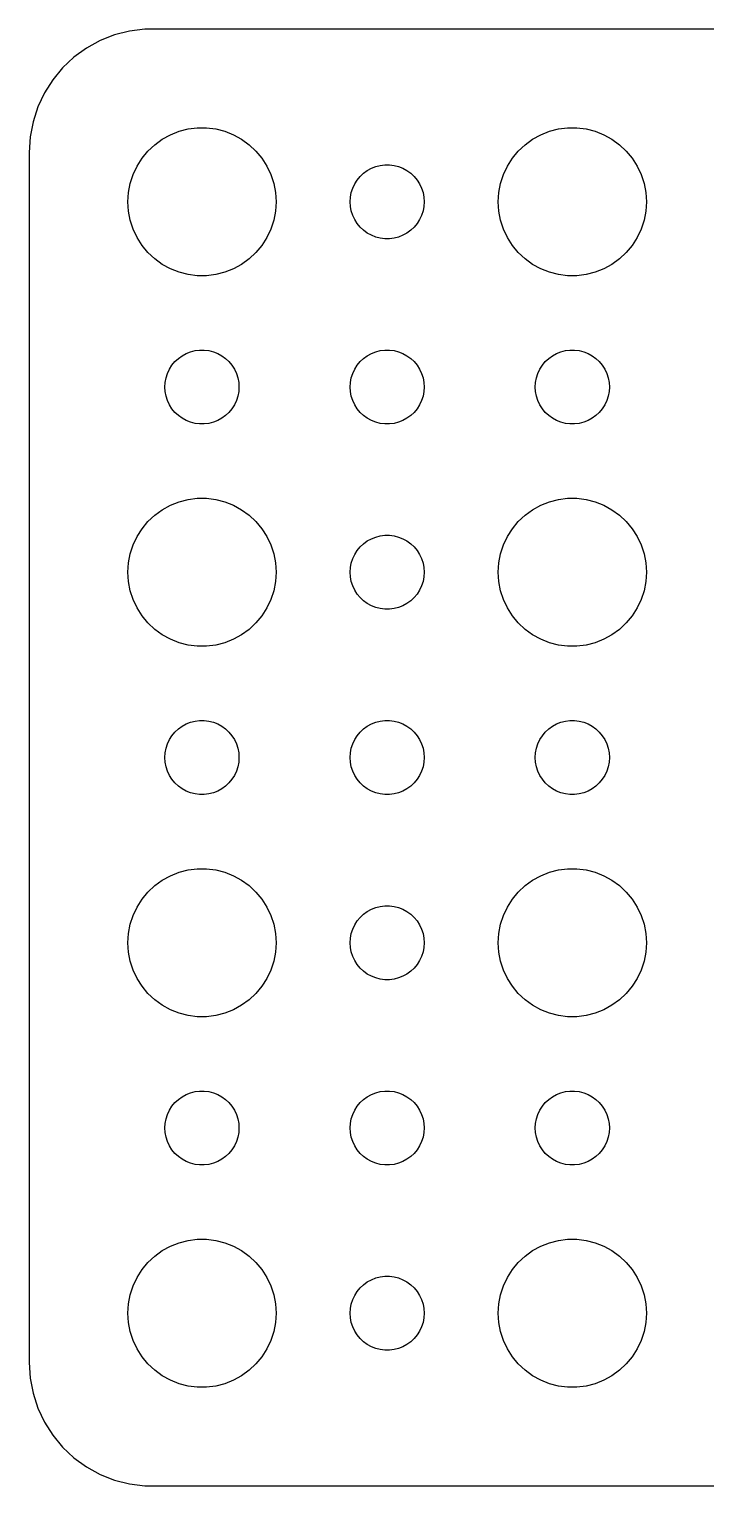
# Model space of a CAD drawing. Header units: metres. Extents: x -29.5 to 29.5, y -29.5 to 29.5.
# Drawn here: x -29.5 to -2.1, y -29.5 to 29.5 of the extents above; entities that cross this region are included whole.
import ezdxf

# ---------------------------------------------------------------- set-up
doc = ezdxf.new("R2010")
doc.units = ezdxf.units.M

msp = doc.modelspace()

# ---------------------------------------------------------------- linework, layer by layer
for p, q in [((-24.8139, 29.4901), (-25.4369, 29.4114)), ((24.8139, 29.4901), (-24.8139, 29.4901)), ((-26.6289, 29.0241), (-27.1791, 28.7216)), ((-26.0451, 29.2553), (-26.6289, 29.0241)), ((-25.4369, 29.4114), (-26.0451, 29.2553)), ((-27.6871, 28.3526), (-28.1448, 27.9227)), ((-27.1791, 28.7216), (-27.6871, 28.3526)), ((-28.1448, 27.9227), (-28.5451, 27.4389)), ((-28.5451, 27.4389), (-28.8815, 26.9088)), ((-28.8815, 26.9088), (-29.1489, 26.3406)), ((-29.1489, 26.3406), (-29.3429, 25.7434)), ((-29.3429, 25.7434), (-29.4606, 25.1267)), ((-23.427, 25.3532), (-23.0621, 25.4469)), ((-23.0621, 25.4469), (-22.6884, 25.4941)), ((-22.6884, 25.4941), (-22.3116, 25.4941)), ((-22.3116, 25.4941), (-21.9379, 25.4469)), ((-21.9379, 25.4469), (-21.5729, 25.3532)), ((-8.42705, 25.3532), (-8.06213, 25.4469)), ((-8.06213, 25.4469), (-7.68837, 25.4941)), ((-7.68837, 25.4941), (-7.31161, 25.4941)), ((-7.31161, 25.4941), (-6.93785, 25.4469)), ((-6.93785, 25.4469), (-6.57294, 25.3532)), ((-29.4606, 25.1267), (-29.5, 24.5)), ((-24.6869, 24.5536), (-24.4123, 24.8115)), ((-24.4123, 24.8115), (-24.1075, 25.033)), ((-24.1075, 25.033), (-23.7773, 25.2145)), ((-23.7773, 25.2145), (-23.427, 25.3532)), ((-21.5729, 25.3532), (-21.2227, 25.2145)), ((-21.2227, 25.2145), (-20.8925, 25.033)), ((-20.8925, 25.033), (-20.5877, 24.8115)), ((-20.5877, 24.8115), (-20.3131, 24.5536)), ((-9.6869, 24.5536), (-9.41226, 24.8115)), ((-9.41226, 24.8115), (-9.10747, 25.033)), ((-9.10747, 25.033), (-8.77733, 25.2145)), ((-8.77733, 25.2145), (-8.42705, 25.3532)), ((-6.57294, 25.3532), (-6.22266, 25.2145)), ((-6.22266, 25.2145), (-5.89252, 25.033)), ((-5.89252, 25.033), (-5.58772, 24.8115)), ((-5.58772, 24.8115), (-5.31308, 24.5536)), ((-29.5, 24.5), (-29.5, -24.5)), ((-25.1289, 23.9453), (-24.927, 24.2634)), ((-24.927, 24.2634), (-24.6869, 24.5536)), ((-20.3131, 24.5536), (-20.0729, 24.2634)), ((-20.0729, 24.2634), (-19.8711, 23.9453)), ((-10.1289, 23.9453), (-9.92705, 24.2634)), ((-9.92705, 24.2634), (-9.6869, 24.5536)), ((-5.31308, 24.5536), (-5.07294, 24.2634)), ((-5.07294, 24.2634), (-4.87108, 23.9453)), ((-25.4057, 23.2461), (-25.2893, 23.6044)), ((-25.2893, 23.6044), (-25.1289, 23.9453)), ((-19.8711, 23.9453), (-19.7107, 23.6044)), ((-19.7107, 23.6044), (-19.5942, 23.2461)), ((-16.0934, 23.5268), (-15.9561, 23.6558)), ((-15.9561, 23.6558), (-15.8037, 23.7665)), ((-15.8037, 23.7665), (-15.6387, 23.8572)), ((-15.6387, 23.8572), (-15.4635, 23.9266)), ((-15.4635, 23.9266), (-15.2811, 23.9734)), ((-15.2811, 23.9734), (-15.0942, 23.997)), ((-15.0942, 23.997), (-14.9058, 23.997)), ((-14.9058, 23.997), (-14.7189, 23.9734)), ((-14.7189, 23.9734), (-14.5365, 23.9266)), ((-14.5365, 23.9266), (-14.3613, 23.8572)), ((-14.3613, 23.8572), (-14.1963, 23.7665)), ((-14.1963, 23.7665), (-14.0439, 23.6558)), ((-14.0439, 23.6558), (-13.9065, 23.5268)), ((-10.4057, 23.2461), (-10.2893, 23.6044)), ((-10.2893, 23.6044), (-10.1289, 23.9453)), ((-4.87108, 23.9453), (-4.71066, 23.6044)), ((-4.71066, 23.6044), (-4.59424, 23.2461)), ((-25.4763, 22.876), (-25.4057, 23.2461)), ((-19.5942, 23.2461), (-19.5237, 22.876)), ((-16.4529, 22.873), (-16.3947, 23.0522)), ((-16.3947, 23.0522), (-16.3145, 23.2226)), ((-16.3145, 23.2226), (-16.2135, 23.3817)), ((-16.2135, 23.3817), (-16.0934, 23.5268)), ((-13.9065, 23.5268), (-13.7865, 23.3817)), ((-13.7865, 23.3817), (-13.6855, 23.2226)), ((-13.6855, 23.2226), (-13.6053, 23.0522)), ((-13.6053, 23.0522), (-13.5471, 22.873)), ((-10.4763, 22.876), (-10.4057, 23.2461)), ((-4.59424, 23.2461), (-4.52365, 22.876)), ((-25.5, 22.5), (-25.4763, 22.876)), ((-25.4763, 22.124), (-25.5, 22.5)), ((-19.5237, 22.876), (-19.5, 22.5)), ((-19.5, 22.5), (-19.5237, 22.124)), ((-16.5, 22.5), (-16.4882, 22.688)), ((-16.4882, 22.312), (-16.5, 22.5)), ((-16.4882, 22.688), (-16.4529, 22.873)), ((-13.5471, 22.873), (-13.5118, 22.688)), ((-13.5118, 22.688), (-13.5, 22.5)), ((-13.5, 22.5), (-13.5118, 22.312)), ((-10.5, 22.5), (-10.4763, 22.876)), ((-10.4763, 22.124), (-10.5, 22.5)), ((-4.52365, 22.876), (-4.5, 22.5)), ((-4.5, 22.5), (-4.52365, 22.124)), ((-25.4057, 21.7539), (-25.4763, 22.124)), ((-19.5237, 22.124), (-19.5942, 21.7539)), ((-16.4529, 22.127), (-16.4882, 22.312)), ((-16.3947, 21.9478), (-16.4529, 22.127)), ((-16.3145, 21.7774), (-16.3947, 21.9478)), ((-13.6053, 21.9478), (-13.6855, 21.7774)), ((-13.5471, 22.127), (-13.6053, 21.9478)), ((-13.5118, 22.312), (-13.5471, 22.127)), ((-10.4057, 21.7539), (-10.4763, 22.124)), ((-4.52365, 22.124), (-4.59424, 21.7539)), ((-25.2893, 21.3956), (-25.4057, 21.7539)), ((-25.1289, 21.0547), (-25.2893, 21.3956)), ((-19.7107, 21.3956), (-19.8711, 21.0547)), ((-19.5942, 21.7539), (-19.7107, 21.3956)), ((-16.2135, 21.6183), (-16.3145, 21.7774)), ((-16.0934, 21.4732), (-16.2135, 21.6183)), ((-15.9561, 21.3442), (-16.0934, 21.4732)), ((-15.8037, 21.2335), (-15.9561, 21.3442)), ((-15.6387, 21.1427), (-15.8037, 21.2335)), ((-14.1963, 21.2335), (-14.3613, 21.1427)), ((-14.0439, 21.3442), (-14.1963, 21.2335)), ((-13.9065, 21.4732), (-14.0439, 21.3442)), ((-13.7865, 21.6183), (-13.9065, 21.4732)), ((-13.6855, 21.7774), (-13.7865, 21.6183)), ((-10.2893, 21.3956), (-10.4057, 21.7539)), ((-10.1289, 21.0547), (-10.2893, 21.3956)), ((-4.71066, 21.3956), (-4.87108, 21.0547)), ((-4.59424, 21.7539), (-4.71066, 21.3956)), ((-24.927, 20.7366), (-25.1289, 21.0547)), ((-24.6869, 20.4464), (-24.927, 20.7366)), ((-20.0729, 20.7366), (-20.3131, 20.4464)), ((-19.8711, 21.0547), (-20.0729, 20.7366)), ((-15.4635, 21.0734), (-15.6387, 21.1427)), ((-15.2811, 21.0266), (-15.4635, 21.0734)), ((-15.0942, 21.003), (-15.2811, 21.0266)), ((-14.9058, 21.003), (-15.0942, 21.003)), ((-14.7189, 21.0266), (-14.9058, 21.003)), ((-14.5365, 21.0734), (-14.7189, 21.0266)), ((-14.3613, 21.1427), (-14.5365, 21.0734)), ((-9.92705, 20.7366), (-10.1289, 21.0547)), ((-9.6869, 20.4464), (-9.92705, 20.7366)), ((-5.07294, 20.7366), (-5.31308, 20.4464)), ((-4.87108, 21.0547), (-5.07294, 20.7366)), ((-24.4123, 20.1884), (-24.6869, 20.4464)), ((-24.1075, 19.967), (-24.4123, 20.1884)), ((-20.5877, 20.1884), (-20.8925, 19.967)), ((-20.3131, 20.4464), (-20.5877, 20.1884)), ((-9.41226, 20.1884), (-9.6869, 20.4464)), ((-9.10747, 19.967), (-9.41226, 20.1884)), ((-5.58772, 20.1884), (-5.89252, 19.967)), ((-5.31308, 20.4464), (-5.58772, 20.1884)), ((-23.7773, 19.7855), (-24.1075, 19.967)), ((-23.427, 19.6468), (-23.7773, 19.7855)), ((-23.0621, 19.5531), (-23.427, 19.6468)), ((-22.6884, 19.5059), (-23.0621, 19.5531)), ((-22.3116, 19.5059), (-22.6884, 19.5059)), ((-21.9379, 19.5531), (-22.3116, 19.5059)), ((-21.5729, 19.6468), (-21.9379, 19.5531)), ((-21.2227, 19.7855), (-21.5729, 19.6468)), ((-20.8925, 19.967), (-21.2227, 19.7855)), ((-8.77733, 19.7855), (-9.10747, 19.967)), ((-8.42705, 19.6468), (-8.77733, 19.7855)), ((-8.06213, 19.5531), (-8.42705, 19.6468)), ((-7.68837, 19.5059), (-8.06213, 19.5531)), ((-7.31161, 19.5059), (-7.68837, 19.5059)), ((-6.93785, 19.5531), (-7.31161, 19.5059)), ((-6.57294, 19.6468), (-6.93785, 19.5531)), ((-6.22266, 19.7855), (-6.57294, 19.6468)), ((-5.89252, 19.967), (-6.22266, 19.7855)), ((-23.7135, 15.8817), (-23.5934, 16.0268)), ((-23.5934, 16.0268), (-23.4561, 16.1558)), ((-23.4561, 16.1558), (-23.3037, 16.2665)), ((-23.3037, 16.2665), (-23.1387, 16.3572)), ((-23.1387, 16.3572), (-22.9635, 16.4266)), ((-22.9635, 16.4266), (-22.7811, 16.4734)), ((-22.7811, 16.4734), (-22.5942, 16.497)), ((-22.5942, 16.497), (-22.4058, 16.497)), ((-22.4058, 16.497), (-22.2189, 16.4734)), ((-22.2189, 16.4734), (-22.0365, 16.4266)), ((-22.0365, 16.4266), (-21.8613, 16.3572)), ((-21.8613, 16.3572), (-21.6963, 16.2665)), ((-21.6963, 16.2665), (-21.5439, 16.1558)), ((-21.5439, 16.1558), (-21.4065, 16.0268)), ((-21.4065, 16.0268), (-21.2865, 15.8817)), ((-16.2135, 15.8817), (-16.0934, 16.0268)), ((-16.0934, 16.0268), (-15.9561, 16.1558)), ((-15.9561, 16.1558), (-15.8037, 16.2665)), ((-15.8037, 16.2665), (-15.6387, 16.3572)), ((-15.6387, 16.3572), (-15.4635, 16.4266)), ((-15.4635, 16.4266), (-15.2811, 16.4734)), ((-15.2811, 16.4734), (-15.0942, 16.497)), ((-15.0942, 16.497), (-14.9058, 16.497)), ((-14.9058, 16.497), (-14.7189, 16.4734)), ((-14.7189, 16.4734), (-14.5365, 16.4266)), ((-14.5365, 16.4266), (-14.3613, 16.3572)), ((-14.3613, 16.3572), (-14.1963, 16.2665)), ((-14.1963, 16.2665), (-14.0439, 16.1558)), ((-14.0439, 16.1558), (-13.9065, 16.0268)), ((-13.9065, 16.0268), (-13.7865, 15.8817)), ((-8.71352, 15.8817), (-8.59344, 16.0268)), ((-8.59344, 16.0268), (-8.45613, 16.1558)), ((-8.45613, 16.1558), (-8.30373, 16.2665)), ((-8.30373, 16.2665), (-8.13866, 16.3572)), ((-8.13866, 16.3572), (-7.96352, 16.4266)), ((-7.96352, 16.4266), (-7.78107, 16.4734)), ((-7.78107, 16.4734), (-7.59418, 16.497)), ((-7.59418, 16.497), (-7.40581, 16.497)), ((-7.40581, 16.497), (-7.21892, 16.4734)), ((-7.21892, 16.4734), (-7.03647, 16.4266)), ((-7.03647, 16.4266), (-6.86133, 16.3572)), ((-6.86133, 16.3572), (-6.69626, 16.2665)), ((-6.69626, 16.2665), (-6.54385, 16.1558)), ((-6.54385, 16.1558), (-6.40654, 16.0268)), ((-6.40654, 16.0268), (-6.28647, 15.8817)), ((-23.9882, 15.188), (-23.9529, 15.373)), ((-23.9529, 15.373), (-23.8947, 15.5522)), ((-23.8947, 15.5522), (-23.8145, 15.7226)), ((-23.8145, 15.7226), (-23.7135, 15.8817)), ((-21.2865, 15.8817), (-21.1855, 15.7226)), ((-21.1855, 15.7226), (-21.1053, 15.5522)), ((-21.1053, 15.5522), (-21.0471, 15.373)), ((-21.0471, 15.373), (-21.0118, 15.188)), ((-16.4882, 15.188), (-16.4529, 15.373)), ((-16.4529, 15.373), (-16.3947, 15.5522)), ((-16.3947, 15.5522), (-16.3145, 15.7226)), ((-16.3145, 15.7226), (-16.2135, 15.8817)), ((-13.7865, 15.8817), (-13.6855, 15.7226)), ((-13.6855, 15.7226), (-13.6053, 15.5522)), ((-13.6053, 15.5522), (-13.5471, 15.373)), ((-13.5471, 15.373), (-13.5118, 15.188)), ((-8.98816, 15.188), (-8.95287, 15.373)), ((-8.95287, 15.373), (-8.89465, 15.5522)), ((-8.89465, 15.5522), (-8.81445, 15.7226)), ((-8.81445, 15.7226), (-8.71352, 15.8817)), ((-6.28647, 15.8817), (-6.18553, 15.7226)), ((-6.18553, 15.7226), (-6.10533, 15.5522)), ((-6.10533, 15.5522), (-6.04712, 15.373)), ((-6.04712, 15.373), (-6.01183, 15.188)), ((-24, 15), (-23.9882, 15.188)), ((-23.9882, 14.812), (-24, 15)), ((-23.9529, 14.627), (-23.9882, 14.812)), ((-21.0118, 14.812), (-21.0471, 14.627)), ((-21.0118, 15.188), (-21, 15)), ((-21, 15), (-21.0118, 14.812)), ((-16.5, 15), (-16.4882, 15.188)), ((-16.4882, 14.812), (-16.5, 15)), ((-16.4529, 14.627), (-16.4882, 14.812)), ((-13.5118, 14.812), (-13.5471, 14.627)), ((-13.5118, 15.188), (-13.5, 15)), ((-13.5, 15), (-13.5118, 14.812)), ((-9, 15), (-8.98816, 15.188)), ((-8.98816, 14.812), (-9, 15)), ((-8.95287, 14.627), (-8.98816, 14.812)), ((-6.01183, 14.812), (-6.04712, 14.627)), ((-6.01183, 15.188), (-6, 15)), ((-6, 15), (-6.01183, 14.812)), ((-23.8947, 14.4478), (-23.9529, 14.627)), ((-23.8145, 14.2774), (-23.8947, 14.4478)), ((-23.7135, 14.1183), (-23.8145, 14.2774)), ((-21.1855, 14.2774), (-21.2865, 14.1183)), ((-21.1053, 14.4478), (-21.1855, 14.2774)), ((-21.0471, 14.627), (-21.1053, 14.4478)), ((-16.3947, 14.4478), (-16.4529, 14.627)), ((-16.3145, 14.2774), (-16.3947, 14.4478)), ((-16.2135, 14.1183), (-16.3145, 14.2774)), ((-13.6855, 14.2774), (-13.7865, 14.1183)), ((-13.6053, 14.4478), (-13.6855, 14.2774)), ((-13.5471, 14.627), (-13.6053, 14.4478)), ((-8.89465, 14.4478), (-8.95287, 14.627)), ((-8.81445, 14.2774), (-8.89465, 14.4478)), ((-8.71352, 14.1183), (-8.81445, 14.2774)), ((-6.18553, 14.2774), (-6.28647, 14.1183)), ((-6.10533, 14.4478), (-6.18553, 14.2774)), ((-6.04712, 14.627), (-6.10533, 14.4478)), ((-23.5934, 13.9732), (-23.7135, 14.1183)), ((-23.4561, 13.8442), (-23.5934, 13.9732)), ((-23.3037, 13.7335), (-23.4561, 13.8442)), ((-23.1387, 13.6427), (-23.3037, 13.7335)), ((-22.9635, 13.5734), (-23.1387, 13.6427)), ((-22.7811, 13.5266), (-22.9635, 13.5734)), ((-22.0365, 13.5734), (-22.2189, 13.5266)), ((-21.8613, 13.6427), (-22.0365, 13.5734)), ((-21.6963, 13.7335), (-21.8613, 13.6427)), ((-21.5439, 13.8442), (-21.6963, 13.7335)), ((-21.4065, 13.9732), (-21.5439, 13.8442)), ((-21.2865, 14.1183), (-21.4065, 13.9732)), ((-16.0934, 13.9732), (-16.2135, 14.1183)), ((-15.9561, 13.8442), (-16.0934, 13.9732)), ((-15.8037, 13.7335), (-15.9561, 13.8442)), ((-15.6387, 13.6427), (-15.8037, 13.7335)), ((-15.4635, 13.5734), (-15.6387, 13.6427)), ((-15.2811, 13.5266), (-15.4635, 13.5734)), ((-14.5365, 13.5734), (-14.7189, 13.5266)), ((-14.3613, 13.6427), (-14.5365, 13.5734)), ((-14.1963, 13.7335), (-14.3613, 13.6427)), ((-14.0439, 13.8442), (-14.1963, 13.7335)), ((-13.9065, 13.9732), (-14.0439, 13.8442)), ((-13.7865, 14.1183), (-13.9065, 13.9732)), ((-8.59344, 13.9732), (-8.71352, 14.1183)), ((-8.45613, 13.8442), (-8.59344, 13.9732)), ((-8.30373, 13.7335), (-8.45613, 13.8442)), ((-8.13866, 13.6427), (-8.30373, 13.7335)), ((-7.96352, 13.5734), (-8.13866, 13.6427)), ((-7.78107, 13.5266), (-7.96352, 13.5734)), ((-7.03647, 13.5734), (-7.21892, 13.5266)), ((-6.86133, 13.6427), (-7.03647, 13.5734)), ((-6.69626, 13.7335), (-6.86133, 13.6427)), ((-6.54385, 13.8442), (-6.69626, 13.7335)), ((-6.40654, 13.9732), (-6.54385, 13.8442)), ((-6.28647, 14.1183), (-6.40654, 13.9732)), ((-22.5942, 13.5029), (-22.7811, 13.5266)), ((-22.4058, 13.5029), (-22.5942, 13.5029)), ((-22.2189, 13.5266), (-22.4058, 13.5029)), ((-15.0942, 13.5029), (-15.2811, 13.5266)), ((-14.9058, 13.5029), (-15.0942, 13.5029)), ((-14.7189, 13.5266), (-14.9058, 13.5029)), ((-7.59418, 13.5029), (-7.78107, 13.5266)), ((-7.40581, 13.5029), (-7.59418, 13.5029)), ((-7.21892, 13.5266), (-7.40581, 13.5029)), ((-24.4123, 9.81154), (-24.1075, 10.033)), ((-24.1075, 10.033), (-23.7773, 10.2145)), ((-23.7773, 10.2145), (-23.427, 10.3532)), ((-23.427, 10.3532), (-23.0621, 10.4469)), ((-23.0621, 10.4469), (-22.6884, 10.4941)), ((-22.6884, 10.4941), (-22.3116, 10.4941)), ((-22.3116, 10.4941), (-21.9379, 10.4469)), ((-21.9379, 10.4469), (-21.5729, 10.3532)), ((-21.5729, 10.3532), (-21.2227, 10.2145)), ((-21.2227, 10.2145), (-20.8925, 10.033)), ((-20.8925, 10.033), (-20.5877, 9.81154)), ((-9.41226, 9.81154), (-9.10747, 10.033)), ((-9.10747, 10.033), (-8.77733, 10.2145)), ((-8.77733, 10.2145), (-8.42705, 10.3532)), ((-8.42705, 10.3532), (-8.06213, 10.4469)), ((-8.06213, 10.4469), (-7.68837, 10.4941)), ((-7.68837, 10.4941), (-7.31161, 10.4941)), ((-7.31161, 10.4941), (-6.93785, 10.4469)), ((-6.93785, 10.4469), (-6.57294, 10.3532)), ((-6.57294, 10.3532), (-6.22266, 10.2145)), ((-6.22266, 10.2145), (-5.89252, 10.033)), ((-5.89252, 10.033), (-5.58772, 9.81154)), ((-24.927, 9.26335), (-24.6869, 9.55363)), ((-24.6869, 9.55363), (-24.4123, 9.81154)), ((-20.5877, 9.81154), (-20.3131, 9.55363)), ((-20.3131, 9.55363), (-20.0729, 9.26335)), ((-9.92705, 9.26335), (-9.6869, 9.55363)), ((-9.6869, 9.55363), (-9.41226, 9.81154)), ((-5.58772, 9.81154), (-5.31308, 9.55363)), ((-5.31308, 9.55363), (-5.07294, 9.26335)), ((-25.2893, 8.60437), (-25.1289, 8.94525)), ((-25.1289, 8.94525), (-24.927, 9.26335)), ((-20.0729, 9.26335), (-19.8711, 8.94525)), ((-19.8711, 8.94525), (-19.7107, 8.60437)), ((-15.8037, 8.76648), (-15.6387, 8.85724)), ((-15.6387, 8.85724), (-15.4635, 8.92657)), ((-15.4635, 8.92657), (-15.2811, 8.97342)), ((-15.2811, 8.97342), (-15.0942, 8.99704)), ((-15.0942, 8.99704), (-14.9058, 8.99704)), ((-14.9058, 8.99704), (-14.7189, 8.97342)), ((-14.7189, 8.97342), (-14.5365, 8.92657)), ((-14.5365, 8.92657), (-14.3613, 8.85724)), ((-14.3613, 8.85724), (-14.1963, 8.76648)), ((-10.2893, 8.60437), (-10.1289, 8.94525)), ((-10.1289, 8.94525), (-9.92705, 9.26335)), ((-5.07294, 9.26335), (-4.87108, 8.94525)), ((-4.87108, 8.94525), (-4.71066, 8.60437)), ((-25.4057, 8.24606), (-25.2893, 8.60437)), ((-19.7107, 8.60437), (-19.5942, 8.24606)), ((-16.3145, 8.22263), (-16.2135, 8.38167)), ((-16.2135, 8.38167), (-16.0934, 8.52681)), ((-16.0934, 8.52681), (-15.9561, 8.65576)), ((-15.9561, 8.65576), (-15.8037, 8.76648)), ((-14.1963, 8.76648), (-14.0439, 8.65576)), ((-14.0439, 8.65576), (-13.9065, 8.52681)), ((-13.9065, 8.52681), (-13.7865, 8.38167)), ((-13.7865, 8.38167), (-13.6855, 8.22263)), ((-10.4057, 8.24606), (-10.2893, 8.60437)), ((-4.71066, 8.60437), (-4.59424, 8.24606)), ((-25.5, 7.5), (-25.4763, 7.87599)), ((-25.4763, 7.87599), (-25.4057, 8.24606)), ((-19.5942, 8.24606), (-19.5237, 7.87599)), ((-19.5237, 7.87599), (-19.5, 7.5)), ((-16.5, 7.5), (-16.4882, 7.68799)), ((-16.4882, 7.68799), (-16.4529, 7.87303)), ((-16.4529, 7.87303), (-16.3947, 8.05219)), ((-16.3947, 8.05219), (-16.3145, 8.22263)), ((-13.6855, 8.22263), (-13.6053, 8.05219)), ((-13.6053, 8.05219), (-13.5471, 7.87303)), ((-13.5471, 7.87303), (-13.5118, 7.68799)), ((-13.5118, 7.68799), (-13.5, 7.5)), ((-10.5, 7.5), (-10.4763, 7.87599)), ((-10.4763, 7.87599), (-10.4057, 8.24606)), ((-4.59424, 8.24606), (-4.52365, 7.87599)), ((-4.52365, 7.87599), (-4.5, 7.5)), ((-25.4763, 7.12399), (-25.5, 7.5)), ((-25.4057, 6.75392), (-25.4763, 7.12399)), ((-19.5237, 7.12399), (-19.5942, 6.75392)), ((-19.5, 7.5), (-19.5237, 7.12399)), ((-16.4882, 7.312), (-16.5, 7.5)), ((-16.4529, 7.12695), (-16.4882, 7.312)), ((-16.3947, 6.9478), (-16.4529, 7.12695)), ((-13.5471, 7.12695), (-13.6053, 6.9478)), ((-13.5118, 7.312), (-13.5471, 7.12695)), ((-13.5, 7.5), (-13.5118, 7.312)), ((-10.4763, 7.12399), (-10.5, 7.5)), ((-10.4057, 6.75392), (-10.4763, 7.12399)), ((-4.52365, 7.12399), (-4.59424, 6.75392)), ((-4.5, 7.5), (-4.52365, 7.12399)), ((-25.2893, 6.39561), (-25.4057, 6.75392)), ((-19.5942, 6.75392), (-19.7107, 6.39561)), ((-16.3145, 6.77736), (-16.3947, 6.9478)), ((-16.2135, 6.61832), (-16.3145, 6.77736)), ((-16.0934, 6.47318), (-16.2135, 6.61832)), ((-13.7865, 6.61832), (-13.9065, 6.47318)), ((-13.6855, 6.77736), (-13.7865, 6.61832)), ((-13.6053, 6.9478), (-13.6855, 6.77736)), ((-10.2893, 6.39561), (-10.4057, 6.75392)), ((-4.59424, 6.75392), (-4.71066, 6.39561)), ((-25.1289, 6.05473), (-25.2893, 6.39561)), ((-24.927, 5.73663), (-25.1289, 6.05473)), ((-19.8711, 6.05473), (-20.0729, 5.73663)), ((-19.7107, 6.39561), (-19.8711, 6.05473)), ((-15.9561, 6.34422), (-16.0934, 6.47318)), ((-15.8037, 6.23351), (-15.9561, 6.34422)), ((-15.6387, 6.14275), (-15.8037, 6.23351)), ((-15.4635, 6.07341), (-15.6387, 6.14275)), ((-15.2811, 6.02657), (-15.4635, 6.07341)), ((-15.0942, 6.00294), (-15.2811, 6.02657)), ((-14.9058, 6.00294), (-15.0942, 6.00294)), ((-14.7189, 6.02657), (-14.9058, 6.00294)), ((-14.5365, 6.07341), (-14.7189, 6.02657)), ((-14.3613, 6.14275), (-14.5365, 6.07341)), ((-14.1963, 6.23351), (-14.3613, 6.14275)), ((-14.0439, 6.34422), (-14.1963, 6.23351)), ((-13.9065, 6.47318), (-14.0439, 6.34422)), ((-10.1289, 6.05473), (-10.2893, 6.39561)), ((-9.92705, 5.73663), (-10.1289, 6.05473)), ((-4.87108, 6.05473), (-5.07294, 5.73663)), ((-4.71066, 6.39561), (-4.87108, 6.05473)), ((-24.6869, 5.44635), (-24.927, 5.73663)), ((-24.4123, 5.18845), (-24.6869, 5.44635)), ((-20.3131, 5.44635), (-20.5877, 5.18845)), ((-20.0729, 5.73663), (-20.3131, 5.44635)), ((-9.6869, 5.44635), (-9.92705, 5.73663)), ((-9.41226, 5.18845), (-9.6869, 5.44635)), ((-5.31308, 5.44635), (-5.58772, 5.18845)), ((-5.07294, 5.73663), (-5.31308, 5.44635)), ((-24.1075, 4.96701), (-24.4123, 5.18845)), ((-23.7773, 4.78551), (-24.1075, 4.96701)), ((-23.427, 4.64682), (-23.7773, 4.78551)), ((-21.2227, 4.78551), (-21.5729, 4.64682)), ((-20.8925, 4.96701), (-21.2227, 4.78551)), ((-20.5877, 5.18845), (-20.8925, 4.96701)), ((-9.10747, 4.96701), (-9.41226, 5.18845)), ((-8.77733, 4.78551), (-9.10747, 4.96701)), ((-8.42705, 4.64682), (-8.77733, 4.78551)), ((-6.22266, 4.78551), (-6.57294, 4.64682)), ((-5.89252, 4.96701), (-6.22266, 4.78551)), ((-5.58772, 5.18845), (-5.89252, 4.96701)), ((-23.0621, 4.55313), (-23.427, 4.64682)), ((-22.6884, 4.50591), (-23.0621, 4.55313)), ((-22.3116, 4.50591), (-22.6884, 4.50591)), ((-21.9379, 4.55313), (-22.3116, 4.50591)), ((-21.5729, 4.64682), (-21.9379, 4.55313)), ((-8.06213, 4.55313), (-8.42705, 4.64682)), ((-7.68837, 4.50591), (-8.06213, 4.55313)), ((-7.31161, 4.50591), (-7.68837, 4.50591)), ((-6.93785, 4.55313), (-7.31161, 4.50591)), ((-6.57294, 4.64682), (-6.93785, 4.55313)), ((-23.4561, 1.15576), (-23.3037, 1.26648)), ((-23.3037, 1.26648), (-23.1387, 1.35724)), ((-23.1387, 1.35724), (-22.9635, 1.42657)), ((-22.9635, 1.42657), (-22.7811, 1.47342)), ((-22.7811, 1.47342), (-22.5942, 1.49704)), ((-22.5942, 1.49704), (-22.4058, 1.49704)), ((-22.4058, 1.49704), (-22.2189, 1.47342)), ((-22.2189, 1.47342), (-22.0365, 1.42657)), ((-22.0365, 1.42657), (-21.8613, 1.35724)), ((-21.8613, 1.35724), (-21.6963, 1.26648)), ((-21.6963, 1.26648), (-21.5439, 1.15576)), ((-15.9561, 1.15576), (-15.8037, 1.26648)), ((-15.8037, 1.26648), (-15.6387, 1.35724)), ((-15.6387, 1.35724), (-15.4635, 1.42657)), ((-15.4635, 1.42657), (-15.2811, 1.47342)), ((-15.2811, 1.47342), (-15.0942, 1.49704)), ((-15.0942, 1.49704), (-14.9058, 1.49704)), ((-14.9058, 1.49704), (-14.7189, 1.47342)), ((-14.7189, 1.47342), (-14.5365, 1.42657)), ((-14.5365, 1.42657), (-14.3613, 1.35724)), ((-14.3613, 1.35724), (-14.1963, 1.26648)), ((-14.1963, 1.26648), (-14.0439, 1.15576)), ((-8.45613, 1.15576), (-8.30373, 1.26648)), ((-8.30373, 1.26648), (-8.13866, 1.35724)), ((-8.13866, 1.35724), (-7.96352, 1.42657)), ((-7.96352, 1.42657), (-7.78107, 1.47342)), ((-7.78107, 1.47342), (-7.59418, 1.49704)), ((-7.59418, 1.49704), (-7.40581, 1.49704)), ((-7.40581, 1.49704), (-7.21892, 1.47342)), ((-7.21892, 1.47342), (-7.03647, 1.42657)), ((-7.03647, 1.42657), (-6.86133, 1.35724)), ((-6.86133, 1.35724), (-6.69626, 1.26648)), ((-6.69626, 1.26648), (-6.54385, 1.15576)), ((-23.8947, 0.552185), (-23.8145, 0.722626)), ((-23.8145, 0.722626), (-23.7135, 0.881668)), ((-23.7135, 0.881668), (-23.5934, 1.02681)), ((-23.5934, 1.02681), (-23.4561, 1.15576)), ((-21.5439, 1.15576), (-21.4065, 1.02681)), ((-21.4065, 1.02681), (-21.2865, 0.881668)), ((-21.2865, 0.881668), (-21.1855, 0.722626)), ((-21.1855, 0.722626), (-21.1053, 0.552185)), ((-16.3947, 0.552185), (-16.3145, 0.722626)), ((-16.3145, 0.722626), (-16.2135, 0.881668)), ((-16.2135, 0.881668), (-16.0934, 1.02681)), ((-16.0934, 1.02681), (-15.9561, 1.15576)), ((-14.0439, 1.15576), (-13.9065, 1.02681)), ((-13.9065, 1.02681), (-13.7865, 0.881668)), ((-13.7865, 0.881668), (-13.6855, 0.722626)), ((-13.6855, 0.722626), (-13.6053, 0.552185)), ((-8.89465, 0.552185), (-8.81445, 0.722626)), ((-8.81445, 0.722626), (-8.71352, 0.881668)), ((-8.71352, 0.881668), (-8.59344, 1.02681)), ((-8.59344, 1.02681), (-8.45613, 1.15576)), ((-6.54385, 1.15576), (-6.40654, 1.02681)), ((-6.40654, 1.02681), (-6.28647, 0.881668)), ((-6.28647, 0.881668), (-6.18553, 0.722626)), ((-6.18553, 0.722626), (-6.10533, 0.552185)), ((-24, 0), (-23.9882, 0.187988)), ((-23.9882, -0.187988), (-24, 0)), ((-23.9882, 0.187988), (-23.9529, 0.373032)), ((-23.9529, 0.373032), (-23.8947, 0.552185)), ((-21.1053, 0.552185), (-21.0471, 0.373032)), ((-21.0471, 0.373032), (-21.0118, 0.187988)), ((-21.0118, 0.187988), (-21, 0)), ((-21, 0), (-21.0118, -0.187988)), ((-16.5, 0), (-16.4882, 0.187988)), ((-16.4882, -0.187988), (-16.5, 0)), ((-16.4882, 0.187988), (-16.4529, 0.373032)), ((-16.4529, 0.373032), (-16.3947, 0.552185)), ((-13.6053, 0.552185), (-13.5471, 0.373032)), ((-13.5471, 0.373032), (-13.5118, 0.187988)), ((-13.5118, 0.187988), (-13.5, 0)), ((-13.5, 0), (-13.5118, -0.187988)), ((-9, 0), (-8.98816, 0.187988)), ((-8.98816, -0.187988), (-9, 0)), ((-8.98816, 0.187988), (-8.95287, 0.373032)), ((-8.95287, 0.373032), (-8.89465, 0.552185)), ((-6.10533, 0.552185), (-6.04712, 0.373032)), ((-6.04712, 0.373032), (-6.01183, 0.187988)), ((-6.01183, 0.187988), (-6, 0)), ((-6, 0), (-6.01183, -0.187988)), ((-23.9529, -0.373032), (-23.9882, -0.187988)), ((-23.8947, -0.552185), (-23.9529, -0.373032)), ((-23.8145, -0.722626), (-23.8947, -0.552185)), ((-21.1053, -0.552185), (-21.1855, -0.722626)), ((-21.0471, -0.373032), (-21.1053, -0.552185)), ((-21.0118, -0.187988), (-21.0471, -0.373032)), ((-16.4529, -0.373032), (-16.4882, -0.187988)), ((-16.3947, -0.552185), (-16.4529, -0.373032)), ((-16.3145, -0.722626), (-16.3947, -0.552185)), ((-13.6053, -0.552185), (-13.6855, -0.722626)), ((-13.5471, -0.373032), (-13.6053, -0.552185)), ((-13.5118, -0.187988), (-13.5471, -0.373032)), ((-8.95287, -0.373032), (-8.98816, -0.187988)), ((-8.89465, -0.552185), (-8.95287, -0.373032)), ((-8.81445, -0.722626), (-8.89465, -0.552185)), ((-6.10533, -0.552185), (-6.18553, -0.722626)), ((-6.04712, -0.373032), (-6.10533, -0.552185)), ((-6.01183, -0.187988), (-6.04712, -0.373032)), ((-23.7135, -0.881668), (-23.8145, -0.722626)), ((-23.5934, -1.02681), (-23.7135, -0.881668)), ((-23.4561, -1.15576), (-23.5934, -1.02681)), ((-23.3037, -1.26648), (-23.4561, -1.15576)), ((-21.5439, -1.15576), (-21.6963, -1.26648)), ((-21.4065, -1.02681), (-21.5439, -1.15576)), ((-21.2865, -0.881668), (-21.4065, -1.02681)), ((-21.1855, -0.722626), (-21.2865, -0.881668)), ((-16.2135, -0.881668), (-16.3145, -0.722626)), ((-16.0934, -1.02681), (-16.2135, -0.881668)), ((-15.9561, -1.15576), (-16.0934, -1.02681)), ((-15.8037, -1.26648), (-15.9561, -1.15576)), ((-14.0439, -1.15576), (-14.1963, -1.26648)), ((-13.9065, -1.02681), (-14.0439, -1.15576)), ((-13.7865, -0.881668), (-13.9065, -1.02681)), ((-13.6855, -0.722626), (-13.7865, -0.881668)), ((-8.71352, -0.881668), (-8.81445, -0.722626)), ((-8.59344, -1.02681), (-8.71352, -0.881668)), ((-8.45613, -1.15576), (-8.59344, -1.02681)), ((-8.30373, -1.26648), (-8.45613, -1.15576)), ((-6.54385, -1.15576), (-6.69626, -1.26648)), ((-6.40654, -1.02681), (-6.54385, -1.15576)), ((-6.28647, -0.881668), (-6.40654, -1.02681)), ((-6.18553, -0.722626), (-6.28647, -0.881668)), ((-23.1387, -1.35724), (-23.3037, -1.26648)), ((-22.9635, -1.42657), (-23.1387, -1.35724)), ((-22.7811, -1.47342), (-22.9635, -1.42657)), ((-22.5942, -1.49704), (-22.7811, -1.47342)), ((-22.4058, -1.49704), (-22.5942, -1.49704)), ((-22.2189, -1.47342), (-22.4058, -1.49704)), ((-22.0365, -1.42657), (-22.2189, -1.47342)), ((-21.8613, -1.35724), (-22.0365, -1.42657)), ((-21.6963, -1.26648), (-21.8613, -1.35724)), ((-15.6387, -1.35724), (-15.8037, -1.26648)), ((-15.4635, -1.42657), (-15.6387, -1.35724)), ((-15.2811, -1.47342), (-15.4635, -1.42657)), ((-15.0942, -1.49704), (-15.2811, -1.47342)), ((-14.9058, -1.49704), (-15.0942, -1.49704)), ((-14.7189, -1.47342), (-14.9058, -1.49704)), ((-14.5365, -1.42657), (-14.7189, -1.47342)), ((-14.3613, -1.35724), (-14.5365, -1.42657)), ((-14.1963, -1.26648), (-14.3613, -1.35724)), ((-8.13866, -1.35724), (-8.30373, -1.26648)), ((-7.96352, -1.42657), (-8.13866, -1.35724)), ((-7.78107, -1.47342), (-7.96352, -1.42657)), ((-7.59418, -1.49704), (-7.78107, -1.47342)), ((-7.40581, -1.49704), (-7.59418, -1.49704)), ((-7.21892, -1.47342), (-7.40581, -1.49704)), ((-7.03647, -1.42657), (-7.21892, -1.47342)), ((-6.86133, -1.35724), (-7.03647, -1.42657)), ((-6.69626, -1.26648), (-6.86133, -1.35724)), ((-23.7773, -4.78551), (-23.427, -4.64682)), ((-23.427, -4.64682), (-23.0621, -4.55313)), ((-23.0621, -4.55313), (-22.6884, -4.50591)), ((-22.6884, -4.50591), (-22.3116, -4.50591)), ((-22.3116, -4.50591), (-21.9379, -4.55313)), ((-21.9379, -4.55313), (-21.5729, -4.64682)), ((-21.5729, -4.64682), (-21.2227, -4.78551)), ((-8.77733, -4.78551), (-8.42705, -4.64682)), ((-8.42705, -4.64682), (-8.06213, -4.55313)), ((-8.06213, -4.55313), (-7.68837, -4.50591)), ((-7.68837, -4.50591), (-7.31161, -4.50591)), ((-7.31161, -4.50591), (-6.93785, -4.55313)), ((-6.93785, -4.55313), (-6.57294, -4.64682)), ((-6.57294, -4.64682), (-6.22266, -4.78551)), ((-24.6869, -5.44635), (-24.4123, -5.18845)), ((-24.4123, -5.18845), (-24.1075, -4.96701)), ((-24.1075, -4.96701), (-23.7773, -4.78551)), ((-21.2227, -4.78551), (-20.8925, -4.96701)), ((-20.8925, -4.96701), (-20.5877, -5.18845)), ((-20.5877, -5.18845), (-20.3131, -5.44635)), ((-9.6869, -5.44635), (-9.41226, -5.18845)), ((-9.41226, -5.18845), (-9.10747, -4.96701)), ((-9.10747, -4.96701), (-8.77733, -4.78551)), ((-6.22266, -4.78551), (-5.89252, -4.96701)), ((-5.89252, -4.96701), (-5.58772, -5.18845)), ((-5.58772, -5.18845), (-5.31308, -5.44635)), ((-25.1289, -6.05473), (-24.927, -5.73663)), ((-24.927, -5.73663), (-24.6869, -5.44635)), ((-20.3131, -5.44635), (-20.0729, -5.73663)), ((-20.0729, -5.73663), (-19.8711, -6.05473)), ((-10.1289, -6.05473), (-9.92705, -5.73663)), ((-9.92705, -5.73663), (-9.6869, -5.44635)), ((-5.31308, -5.44635), (-5.07294, -5.73663)), ((-5.07294, -5.73663), (-4.87108, -6.05473)), ((-25.4057, -6.75392), (-25.2893, -6.39561)), ((-25.2893, -6.39561), (-25.1289, -6.05473)), ((-19.8711, -6.05473), (-19.7107, -6.39561)), ((-19.7107, -6.39561), (-19.5942, -6.75392)), ((-16.2135, -6.61832), (-16.0934, -6.47318)), ((-16.0934, -6.47318), (-15.9561, -6.34422)), ((-15.9561, -6.34422), (-15.8037, -6.23351)), ((-15.8037, -6.23351), (-15.6387, -6.14275)), ((-15.6387, -6.14275), (-15.4635, -6.07341)), ((-15.4635, -6.07341), (-15.2811, -6.02657)), ((-15.2811, -6.02657), (-15.0942, -6.00294)), ((-15.0942, -6.00294), (-14.9058, -6.00294)), ((-14.9058, -6.00294), (-14.7189, -6.02657)), ((-14.7189, -6.02657), (-14.5365, -6.07341)), ((-14.5365, -6.07341), (-14.3613, -6.14275)), ((-14.3613, -6.14275), (-14.1963, -6.23351)), ((-14.1963, -6.23351), (-14.0439, -6.34422)), ((-14.0439, -6.34422), (-13.9065, -6.47318)), ((-13.9065, -6.47318), (-13.7865, -6.61832)), ((-10.4057, -6.75392), (-10.2893, -6.39561)), ((-10.2893, -6.39561), (-10.1289, -6.05473)), ((-4.87108, -6.05473), (-4.71066, -6.39561)), ((-4.71066, -6.39561), (-4.59424, -6.75392)), ((-25.4763, -7.12399), (-25.4057, -6.75392)), ((-19.5942, -6.75392), (-19.5237, -7.12399)), ((-16.4529, -7.12695), (-16.3947, -6.9478)), ((-16.3947, -6.9478), (-16.3145, -6.77736)), ((-16.3145, -6.77736), (-16.2135, -6.61832)), ((-13.7865, -6.61832), (-13.6855, -6.77736)), ((-13.6855, -6.77736), (-13.6053, -6.9478)), ((-13.6053, -6.9478), (-13.5471, -7.12695)), ((-10.4763, -7.12399), (-10.4057, -6.75392)), ((-4.59424, -6.75392), (-4.52365, -7.12399)), ((-25.5, -7.5), (-25.4763, -7.12399)), ((-25.4763, -7.87599), (-25.5, -7.5)), ((-19.5237, -7.12399), (-19.5, -7.5)), ((-19.5, -7.5), (-19.5237, -7.87599)), ((-16.5, -7.5), (-16.4882, -7.312)), ((-16.4882, -7.68799), (-16.5, -7.5)), ((-16.4882, -7.312), (-16.4529, -7.12695)), ((-13.5471, -7.12695), (-13.5118, -7.312)), ((-13.5118, -7.312), (-13.5, -7.5)), ((-13.5, -7.5), (-13.5118, -7.68799)), ((-10.5, -7.5), (-10.4763, -7.12399)), ((-10.4763, -7.87599), (-10.5, -7.5)), ((-4.52365, -7.12399), (-4.5, -7.5)), ((-4.5, -7.5), (-4.52365, -7.87599)), ((-25.4057, -8.24606), (-25.4763, -7.87599)), ((-25.2893, -8.60437), (-25.4057, -8.24606)), ((-19.5942, -8.24606), (-19.7107, -8.60437)), ((-19.5237, -7.87599), (-19.5942, -8.24606)), ((-16.4529, -7.87303), (-16.4882, -7.68799)), ((-16.3947, -8.05219), (-16.4529, -7.87303)), ((-16.3145, -8.22263), (-16.3947, -8.05219)), ((-16.2135, -8.38167), (-16.3145, -8.22263)), ((-13.6855, -8.22263), (-13.7865, -8.38167)), ((-13.6053, -8.05219), (-13.6855, -8.22263)), ((-13.5471, -7.87303), (-13.6053, -8.05219)), ((-13.5118, -7.68799), (-13.5471, -7.87303)), ((-10.4057, -8.24606), (-10.4763, -7.87599)), ((-10.2893, -8.60437), (-10.4057, -8.24606)), ((-4.59424, -8.24606), (-4.71066, -8.60437)), ((-4.52365, -7.87599), (-4.59424, -8.24606)), ((-25.1289, -8.94525), (-25.2893, -8.60437)), ((-19.7107, -8.60437), (-19.8711, -8.94525)), ((-16.0934, -8.52681), (-16.2135, -8.38167)), ((-15.9561, -8.65576), (-16.0934, -8.52681)), ((-15.8037, -8.76648), (-15.9561, -8.65576)), ((-15.6387, -8.85724), (-15.8037, -8.76648)), ((-14.1963, -8.76648), (-14.3613, -8.85724)), ((-14.0439, -8.65576), (-14.1963, -8.76648)), ((-13.9065, -8.52681), (-14.0439, -8.65576)), ((-13.7865, -8.38167), (-13.9065, -8.52681)), ((-10.1289, -8.94525), (-10.2893, -8.60437)), ((-4.71066, -8.60437), (-4.87108, -8.94525)), ((-24.927, -9.26335), (-25.1289, -8.94525)), ((-24.6869, -9.55363), (-24.927, -9.26335)), ((-20.0729, -9.26335), (-20.3131, -9.55363)), ((-19.8711, -8.94525), (-20.0729, -9.26335)), ((-15.4635, -8.92657), (-15.6387, -8.85724)), ((-15.2811, -8.97342), (-15.4635, -8.92657)), ((-15.0942, -8.99704), (-15.2811, -8.97342)), ((-14.9058, -8.99704), (-15.0942, -8.99704)), ((-14.7189, -8.97342), (-14.9058, -8.99704)), ((-14.5365, -8.92657), (-14.7189, -8.97342)), ((-14.3613, -8.85724), (-14.5365, -8.92657)), ((-9.92705, -9.26335), (-10.1289, -8.94525)), ((-9.6869, -9.55363), (-9.92705, -9.26335)), ((-5.07294, -9.26335), (-5.31308, -9.55363)), ((-4.87108, -8.94525), (-5.07294, -9.26335)), ((-24.4123, -9.81154), (-24.6869, -9.55363)), ((-24.1075, -10.033), (-24.4123, -9.81154)), ((-20.5877, -9.81154), (-20.8925, -10.033)), ((-20.3131, -9.55363), (-20.5877, -9.81154)), ((-9.41226, -9.81154), (-9.6869, -9.55363)), ((-9.10747, -10.033), (-9.41226, -9.81154)), ((-5.58772, -9.81154), (-5.89252, -10.033)), ((-5.31308, -9.55363), (-5.58772, -9.81154)), ((-23.7773, -10.2145), (-24.1075, -10.033)), ((-23.427, -10.3532), (-23.7773, -10.2145)), ((-23.0621, -10.4469), (-23.427, -10.3532)), ((-22.6884, -10.4941), (-23.0621, -10.4469)), ((-22.3116, -10.4941), (-22.6884, -10.4941)), ((-21.9379, -10.4469), (-22.3116, -10.4941)), ((-21.5729, -10.3532), (-21.9379, -10.4469)), ((-21.2227, -10.2145), (-21.5729, -10.3532)), ((-20.8925, -10.033), (-21.2227, -10.2145)), ((-8.77733, -10.2145), (-9.10747, -10.033)), ((-8.42705, -10.3532), (-8.77733, -10.2145)), ((-8.06213, -10.4469), (-8.42705, -10.3532)), ((-7.68837, -10.4941), (-8.06213, -10.4469)), ((-7.31161, -10.4941), (-7.68837, -10.4941)), ((-6.93785, -10.4469), (-7.31161, -10.4941)), ((-6.57294, -10.3532), (-6.93785, -10.4469)), ((-6.22266, -10.2145), (-6.57294, -10.3532)), ((-5.89252, -10.033), (-6.22266, -10.2145)), ((-22.9635, -13.5734), (-22.7811, -13.5266)), ((-22.7811, -13.5266), (-22.5942, -13.5029)), ((-22.5942, -13.5029), (-22.4058, -13.5029)), ((-22.4058, -13.5029), (-22.2189, -13.5266)), ((-22.2189, -13.5266), (-22.0365, -13.5734)), ((-15.4635, -13.5734), (-15.2811, -13.5266)), ((-15.2811, -13.5266), (-15.0942, -13.5029)), ((-15.0942, -13.5029), (-14.9058, -13.5029)), ((-14.9058, -13.5029), (-14.7189, -13.5266)), ((-14.7189, -13.5266), (-14.5365, -13.5734)), ((-7.96352, -13.5734), (-7.78107, -13.5266)), ((-7.78107, -13.5266), (-7.59418, -13.5029)), ((-7.59418, -13.5029), (-7.40581, -13.5029)), ((-7.40581, -13.5029), (-7.21892, -13.5266)), ((-7.21892, -13.5266), (-7.03647, -13.5734)), ((-23.8145, -14.2774), (-23.7135, -14.1183)), ((-23.7135, -14.1183), (-23.5934, -13.9732)), ((-23.5934, -13.9732), (-23.4561, -13.8442)), ((-23.4561, -13.8442), (-23.3037, -13.7335)), ((-23.3037, -13.7335), (-23.1387, -13.6427)), ((-23.1387, -13.6427), (-22.9635, -13.5734)), ((-22.0365, -13.5734), (-21.8613, -13.6427)), ((-21.8613, -13.6427), (-21.6963, -13.7335)), ((-21.6963, -13.7335), (-21.5439, -13.8442)), ((-21.5439, -13.8442), (-21.4065, -13.9732)), ((-21.4065, -13.9732), (-21.2865, -14.1183)), ((-21.2865, -14.1183), (-21.1855, -14.2774)), ((-16.3145, -14.2774), (-16.2135, -14.1183)), ((-16.2135, -14.1183), (-16.0934, -13.9732)), ((-16.0934, -13.9732), (-15.9561, -13.8442)), ((-15.9561, -13.8442), (-15.8037, -13.7335)), ((-15.8037, -13.7335), (-15.6387, -13.6427)), ((-15.6387, -13.6427), (-15.4635, -13.5734)), ((-14.5365, -13.5734), (-14.3613, -13.6427)), ((-14.3613, -13.6427), (-14.1963, -13.7335)), ((-14.1963, -13.7335), (-14.0439, -13.8442)), ((-14.0439, -13.8442), (-13.9065, -13.9732)), ((-13.9065, -13.9732), (-13.7865, -14.1183)), ((-13.7865, -14.1183), (-13.6855, -14.2774)), ((-8.81445, -14.2774), (-8.71352, -14.1183)), ((-8.71352, -14.1183), (-8.59344, -13.9732)), ((-8.59344, -13.9732), (-8.45613, -13.8442)), ((-8.45613, -13.8442), (-8.30373, -13.7335)), ((-8.30373, -13.7335), (-8.13866, -13.6427)), ((-8.13866, -13.6427), (-7.96352, -13.5734)), ((-7.03647, -13.5734), (-6.86133, -13.6427)), ((-6.86133, -13.6427), (-6.69626, -13.7335)), ((-6.69626, -13.7335), (-6.54385, -13.8442)), ((-6.54385, -13.8442), (-6.40654, -13.9732)), ((-6.40654, -13.9732), (-6.28647, -14.1183)), ((-6.28647, -14.1183), (-6.18553, -14.2774)), ((-23.9882, -14.812), (-23.9529, -14.627)), ((-23.9529, -14.627), (-23.8947, -14.4478)), ((-23.8947, -14.4478), (-23.8145, -14.2774)), ((-21.1855, -14.2774), (-21.1053, -14.4478)), ((-21.1053, -14.4478), (-21.0471, -14.627)), ((-21.0471, -14.627), (-21.0118, -14.812)), ((-16.4882, -14.812), (-16.4529, -14.627)), ((-16.4529, -14.627), (-16.3947, -14.4478)), ((-16.3947, -14.4478), (-16.3145, -14.2774)), ((-13.6855, -14.2774), (-13.6053, -14.4478)), ((-13.6053, -14.4478), (-13.5471, -14.627)), ((-13.5471, -14.627), (-13.5118, -14.812)), ((-8.98816, -14.812), (-8.95287, -14.627)), ((-8.95287, -14.627), (-8.89465, -14.4478)), ((-8.89465, -14.4478), (-8.81445, -14.2774)), ((-6.18553, -14.2774), (-6.10533, -14.4478)), ((-6.10533, -14.4478), (-6.04712, -14.627)), ((-6.04712, -14.627), (-6.01183, -14.812)), ((-24, -15), (-23.9882, -14.812)), ((-23.9882, -15.188), (-24, -15)), ((-23.9529, -15.373), (-23.9882, -15.188)), ((-21.0118, -15.188), (-21.0471, -15.373)), ((-21.0118, -14.812), (-21, -15)), ((-21, -15), (-21.0118, -15.188)), ((-16.5, -15), (-16.4882, -14.812)), ((-16.4882, -15.188), (-16.5, -15)), ((-16.4529, -15.373), (-16.4882, -15.188)), ((-13.5118, -15.188), (-13.5471, -15.373)), ((-13.5118, -14.812), (-13.5, -15)), ((-13.5, -15), (-13.5118, -15.188)), ((-9, -15), (-8.98816, -14.812)), ((-8.98816, -15.188), (-9, -15)), ((-8.95287, -15.373), (-8.98816, -15.188)), ((-6.01183, -15.188), (-6.04712, -15.373)), ((-6.01183, -14.812), (-6, -15)), ((-6, -15), (-6.01183, -15.188)), ((-23.8947, -15.5522), (-23.9529, -15.373)), ((-23.8145, -15.7226), (-23.8947, -15.5522)), ((-23.7135, -15.8817), (-23.8145, -15.7226)), ((-23.5934, -16.0268), (-23.7135, -15.8817)), ((-21.2865, -15.8817), (-21.4065, -16.0268)), ((-21.1855, -15.7226), (-21.2865, -15.8817)), ((-21.1053, -15.5522), (-21.1855, -15.7226)), ((-21.0471, -15.373), (-21.1053, -15.5522)), ((-16.3947, -15.5522), (-16.4529, -15.373)), ((-16.3145, -15.7226), (-16.3947, -15.5522)), ((-16.2135, -15.8817), (-16.3145, -15.7226)), ((-16.0934, -16.0268), (-16.2135, -15.8817)), ((-13.7865, -15.8817), (-13.9065, -16.0268)), ((-13.6855, -15.7226), (-13.7865, -15.8817)), ((-13.6053, -15.5522), (-13.6855, -15.7226)), ((-13.5471, -15.373), (-13.6053, -15.5522)), ((-8.89465, -15.5522), (-8.95287, -15.373)), ((-8.81445, -15.7226), (-8.89465, -15.5522)), ((-8.71352, -15.8817), (-8.81445, -15.7226)), ((-8.59344, -16.0268), (-8.71352, -15.8817)), ((-6.28647, -15.8817), (-6.40654, -16.0268)), ((-6.18553, -15.7226), (-6.28647, -15.8817)), ((-6.10533, -15.5522), (-6.18553, -15.7226)), ((-6.04712, -15.373), (-6.10533, -15.5522)), ((-23.4561, -16.1558), (-23.5934, -16.0268)), ((-23.3037, -16.2665), (-23.4561, -16.1558)), ((-23.1387, -16.3572), (-23.3037, -16.2665)), ((-22.9635, -16.4266), (-23.1387, -16.3572)), ((-22.7811, -16.4734), (-22.9635, -16.4266)), ((-22.5942, -16.497), (-22.7811, -16.4734)), ((-22.4058, -16.497), (-22.5942, -16.497)), ((-22.2189, -16.4734), (-22.4058, -16.497)), ((-22.0365, -16.4266), (-22.2189, -16.4734)), ((-21.8613, -16.3572), (-22.0365, -16.4266)), ((-21.6963, -16.2665), (-21.8613, -16.3572)), ((-21.5439, -16.1558), (-21.6963, -16.2665)), ((-21.4065, -16.0268), (-21.5439, -16.1558)), ((-15.9561, -16.1558), (-16.0934, -16.0268)), ((-15.8037, -16.2665), (-15.9561, -16.1558)), ((-15.6387, -16.3572), (-15.8037, -16.2665)), ((-15.4635, -16.4266), (-15.6387, -16.3572)), ((-15.2811, -16.4734), (-15.4635, -16.4266)), ((-15.0942, -16.497), (-15.2811, -16.4734)), ((-14.9058, -16.497), (-15.0942, -16.497)), ((-14.7189, -16.4734), (-14.9058, -16.497)), ((-14.5365, -16.4266), (-14.7189, -16.4734)), ((-14.3613, -16.3572), (-14.5365, -16.4266)), ((-14.1963, -16.2665), (-14.3613, -16.3572)), ((-14.0439, -16.1558), (-14.1963, -16.2665)), ((-13.9065, -16.0268), (-14.0439, -16.1558)), ((-8.45613, -16.1558), (-8.59344, -16.0268)), ((-8.30373, -16.2665), (-8.45613, -16.1558)), ((-8.13866, -16.3572), (-8.30373, -16.2665)), ((-7.96352, -16.4266), (-8.13866, -16.3572)), ((-7.78107, -16.4734), (-7.96352, -16.4266)), ((-7.59418, -16.497), (-7.78107, -16.4734)), ((-7.40581, -16.497), (-7.59418, -16.497)), ((-7.21892, -16.4734), (-7.40581, -16.497)), ((-7.03647, -16.4266), (-7.21892, -16.4734)), ((-6.86133, -16.3572), (-7.03647, -16.4266)), ((-6.69626, -16.2665), (-6.86133, -16.3572)), ((-6.54385, -16.1558), (-6.69626, -16.2665)), ((-6.40654, -16.0268), (-6.54385, -16.1558)), ((-24.4123, -20.1884), (-24.1075, -19.967)), ((-24.1075, -19.967), (-23.7773, -19.7855)), ((-23.7773, -19.7855), (-23.427, -19.6468)), ((-23.427, -19.6468), (-23.0621, -19.5531)), ((-23.0621, -19.5531), (-22.6884, -19.5059)), ((-22.6884, -19.5059), (-22.3116, -19.5059)), ((-22.3116, -19.5059), (-21.9379, -19.5531)), ((-21.9379, -19.5531), (-21.5729, -19.6468)), ((-21.5729, -19.6468), (-21.2227, -19.7855)), ((-21.2227, -19.7855), (-20.8925, -19.967)), ((-20.8925, -19.967), (-20.5877, -20.1884)), ((-9.41226, -20.1884), (-9.10747, -19.967)), ((-9.10747, -19.967), (-8.77733, -19.7855)), ((-8.77733, -19.7855), (-8.42705, -19.6468)), ((-8.42705, -19.6468), (-8.06213, -19.5531)), ((-8.06213, -19.5531), (-7.68837, -19.5059)), ((-7.68837, -19.5059), (-7.31161, -19.5059)), ((-7.31161, -19.5059), (-6.93785, -19.5531)), ((-6.93785, -19.5531), (-6.57294, -19.6468)), ((-6.57294, -19.6468), (-6.22266, -19.7855)), ((-6.22266, -19.7855), (-5.89252, -19.967)), ((-5.89252, -19.967), (-5.58772, -20.1884)), ((-24.927, -20.7366), (-24.6869, -20.4464)), ((-24.6869, -20.4464), (-24.4123, -20.1884)), ((-20.5877, -20.1884), (-20.3131, -20.4464)), ((-20.3131, -20.4464), (-20.0729, -20.7366)), ((-9.92705, -20.7366), (-9.6869, -20.4464)), ((-9.6869, -20.4464), (-9.41226, -20.1884)), ((-5.58772, -20.1884), (-5.31308, -20.4464)), ((-5.31308, -20.4464), (-5.07294, -20.7366)), ((-25.2893, -21.3956), (-25.1289, -21.0547)), ((-25.1289, -21.0547), (-24.927, -20.7366)), ((-20.0729, -20.7366), (-19.8711, -21.0547)), ((-19.8711, -21.0547), (-19.7107, -21.3956)), ((-15.8037, -21.2335), (-15.6387, -21.1427)), ((-15.6387, -21.1427), (-15.4635, -21.0734)), ((-15.4635, -21.0734), (-15.2811, -21.0266)), ((-15.2811, -21.0266), (-15.0942, -21.003)), ((-15.0942, -21.003), (-14.9058, -21.003)), ((-14.9058, -21.003), (-14.7189, -21.0266)), ((-14.7189, -21.0266), (-14.5365, -21.0734)), ((-14.5365, -21.0734), (-14.3613, -21.1427)), ((-14.3613, -21.1427), (-14.1963, -21.2335)), ((-10.2893, -21.3956), (-10.1289, -21.0547)), ((-10.1289, -21.0547), (-9.92705, -20.7366)), ((-5.07294, -20.7366), (-4.87108, -21.0547)), ((-4.87108, -21.0547), (-4.71066, -21.3956)), ((-25.4763, -22.124), (-25.4057, -21.7539)), ((-25.4057, -21.7539), (-25.2893, -21.3956)), ((-19.7107, -21.3956), (-19.5942, -21.7539)), ((-19.5942, -21.7539), (-19.5237, -22.124)), ((-16.3947, -21.9478), (-16.3145, -21.7774)), ((-16.3145, -21.7774), (-16.2135, -21.6183)), ((-16.2135, -21.6183), (-16.0934, -21.4732)), ((-16.0934, -21.4732), (-15.9561, -21.3442)), ((-15.9561, -21.3442), (-15.8037, -21.2335)), ((-14.1963, -21.2335), (-14.0439, -21.3442)), ((-14.0439, -21.3442), (-13.9065, -21.4732)), ((-13.9065, -21.4732), (-13.7865, -21.6183)), ((-13.7865, -21.6183), (-13.6855, -21.7774)), ((-13.6855, -21.7774), (-13.6053, -21.9478)), ((-10.4763, -22.124), (-10.4057, -21.7539)), ((-10.4057, -21.7539), (-10.2893, -21.3956)), ((-4.71066, -21.3956), (-4.59424, -21.7539)), ((-4.59424, -21.7539), (-4.52365, -22.124)), ((-25.5, -22.5), (-25.4763, -22.124)), ((-19.5237, -22.124), (-19.5, -22.5)), ((-16.5, -22.5), (-16.4882, -22.312)), ((-16.4882, -22.312), (-16.4529, -22.127)), ((-16.4529, -22.127), (-16.3947, -21.9478)), ((-13.6053, -21.9478), (-13.5471, -22.127)), ((-13.5471, -22.127), (-13.5118, -22.312)), ((-13.5118, -22.312), (-13.5, -22.5)), ((-10.5, -22.5), (-10.4763, -22.124)), ((-4.52365, -22.124), (-4.5, -22.5)), ((-25.4763, -22.876), (-25.5, -22.5)), ((-25.4057, -23.2461), (-25.4763, -22.876)), ((-19.5237, -22.876), (-19.5942, -23.2461)), ((-19.5, -22.5), (-19.5237, -22.876)), ((-16.4882, -22.688), (-16.5, -22.5)), ((-16.4529, -22.873), (-16.4882, -22.688)), ((-16.3947, -23.0522), (-16.4529, -22.873)), ((-13.5471, -22.873), (-13.6053, -23.0522)), ((-13.5118, -22.688), (-13.5471, -22.873)), ((-13.5, -22.5), (-13.5118, -22.688)), ((-10.4763, -22.876), (-10.5, -22.5)), ((-10.4057, -23.2461), (-10.4763, -22.876)), ((-4.52365, -22.876), (-4.59424, -23.2461)), ((-4.5, -22.5), (-4.52365, -22.876)), ((-25.2893, -23.6044), (-25.4057, -23.2461)), ((-19.5942, -23.2461), (-19.7107, -23.6044)), ((-16.3145, -23.2226), (-16.3947, -23.0522)), ((-16.2135, -23.3817), (-16.3145, -23.2226)), ((-16.0934, -23.5268), (-16.2135, -23.3817)), ((-15.9561, -23.6558), (-16.0934, -23.5268)), ((-13.9065, -23.5268), (-14.0439, -23.6558)), ((-13.7865, -23.3817), (-13.9065, -23.5268)), ((-13.6855, -23.2226), (-13.7865, -23.3817)), ((-13.6053, -23.0522), (-13.6855, -23.2226)), ((-10.2893, -23.6044), (-10.4057, -23.2461)), ((-4.59424, -23.2461), (-4.71066, -23.6044)), ((-25.1289, -23.9453), (-25.2893, -23.6044)), ((-24.927, -24.2634), (-25.1289, -23.9453)), ((-19.8711, -23.9453), (-20.0729, -24.2634)), ((-19.7107, -23.6044), (-19.8711, -23.9453)), ((-15.8037, -23.7665), (-15.9561, -23.6558)), ((-15.6387, -23.8572), (-15.8037, -23.7665)), ((-15.4635, -23.9266), (-15.6387, -23.8572)), ((-15.2811, -23.9734), (-15.4635, -23.9266)), ((-15.0942, -23.997), (-15.2811, -23.9734)), ((-14.9058, -23.997), (-15.0942, -23.997)), ((-14.7189, -23.9734), (-14.9058, -23.997)), ((-14.5365, -23.9266), (-14.7189, -23.9734)), ((-14.3613, -23.8572), (-14.5365, -23.9266)), ((-14.1963, -23.7665), (-14.3613, -23.8572)), ((-14.0439, -23.6558), (-14.1963, -23.7665)), ((-10.1289, -23.9453), (-10.2893, -23.6044)), ((-9.92705, -24.2634), (-10.1289, -23.9453)), ((-4.87108, -23.9453), (-5.07294, -24.2634)), ((-4.71066, -23.6044), (-4.87108, -23.9453)), ((-29.5, -24.5), (-29.4606, -25.1267)), ((-24.6869, -24.5536), (-24.927, -24.2634)), ((-24.4123, -24.8115), (-24.6869, -24.5536)), ((-20.3131, -24.5536), (-20.5877, -24.8115)), ((-20.0729, -24.2634), (-20.3131, -24.5536)), ((-9.6869, -24.5536), (-9.92705, -24.2634)), ((-9.41226, -24.8115), (-9.6869, -24.5536)), ((-5.31308, -24.5536), (-5.58772, -24.8115)), ((-5.07294, -24.2634), (-5.31308, -24.5536)), ((-29.4606, -25.1267), (-29.3429, -25.7434)), ((-24.1075, -25.033), (-24.4123, -24.8115)), ((-23.7773, -25.2145), (-24.1075, -25.033)), ((-23.427, -25.3532), (-23.7773, -25.2145)), ((-23.0621, -25.4469), (-23.427, -25.3532)), ((-21.5729, -25.3532), (-21.9379, -25.4469)), ((-21.2227, -25.2145), (-21.5729, -25.3532)), ((-20.8925, -25.033), (-21.2227, -25.2145)), ((-20.5877, -24.8115), (-20.8925, -25.033)), ((-9.10747, -25.033), (-9.41226, -24.8115)), ((-8.77733, -25.2145), (-9.10747, -25.033)), ((-8.42705, -25.3532), (-8.77733, -25.2145)), ((-8.06213, -25.4469), (-8.42705, -25.3532)), ((-6.57294, -25.3532), (-6.93785, -25.4469)), ((-6.22266, -25.2145), (-6.57294, -25.3532)), ((-5.89252, -25.033), (-6.22266, -25.2145)), ((-5.58772, -24.8115), (-5.89252, -25.033)), ((-29.3429, -25.7434), (-29.1489, -26.3406)), ((-22.6884, -25.4941), (-23.0621, -25.4469)), ((-22.3116, -25.4941), (-22.6884, -25.4941)), ((-21.9379, -25.4469), (-22.3116, -25.4941)), ((-7.68837, -25.4941), (-8.06213, -25.4469)), ((-7.31161, -25.4941), (-7.68837, -25.4941)), ((-6.93785, -25.4469), (-7.31161, -25.4941)), ((-29.1489, -26.3406), (-28.8815, -26.9088)), ((-28.8815, -26.9088), (-28.5451, -27.4389)), ((-28.5451, -27.4389), (-28.1448, -27.9227)), ((-28.1448, -27.9227), (-27.6871, -28.3526)), ((-27.6871, -28.3526), (-27.1791, -28.7216)), ((-27.1791, -28.7216), (-26.6289, -29.0241)), ((-26.6289, -29.0241), (-26.0451, -29.2553)), ((-26.0451, -29.2553), (-25.4369, -29.4114)), ((-25.4369, -29.4114), (-24.8139, -29.4901)), ((-24.8139, -29.4901), (24.8139, -29.4901))]:
    msp.add_line(p, q)

doc.saveas('drawing.dxf')
